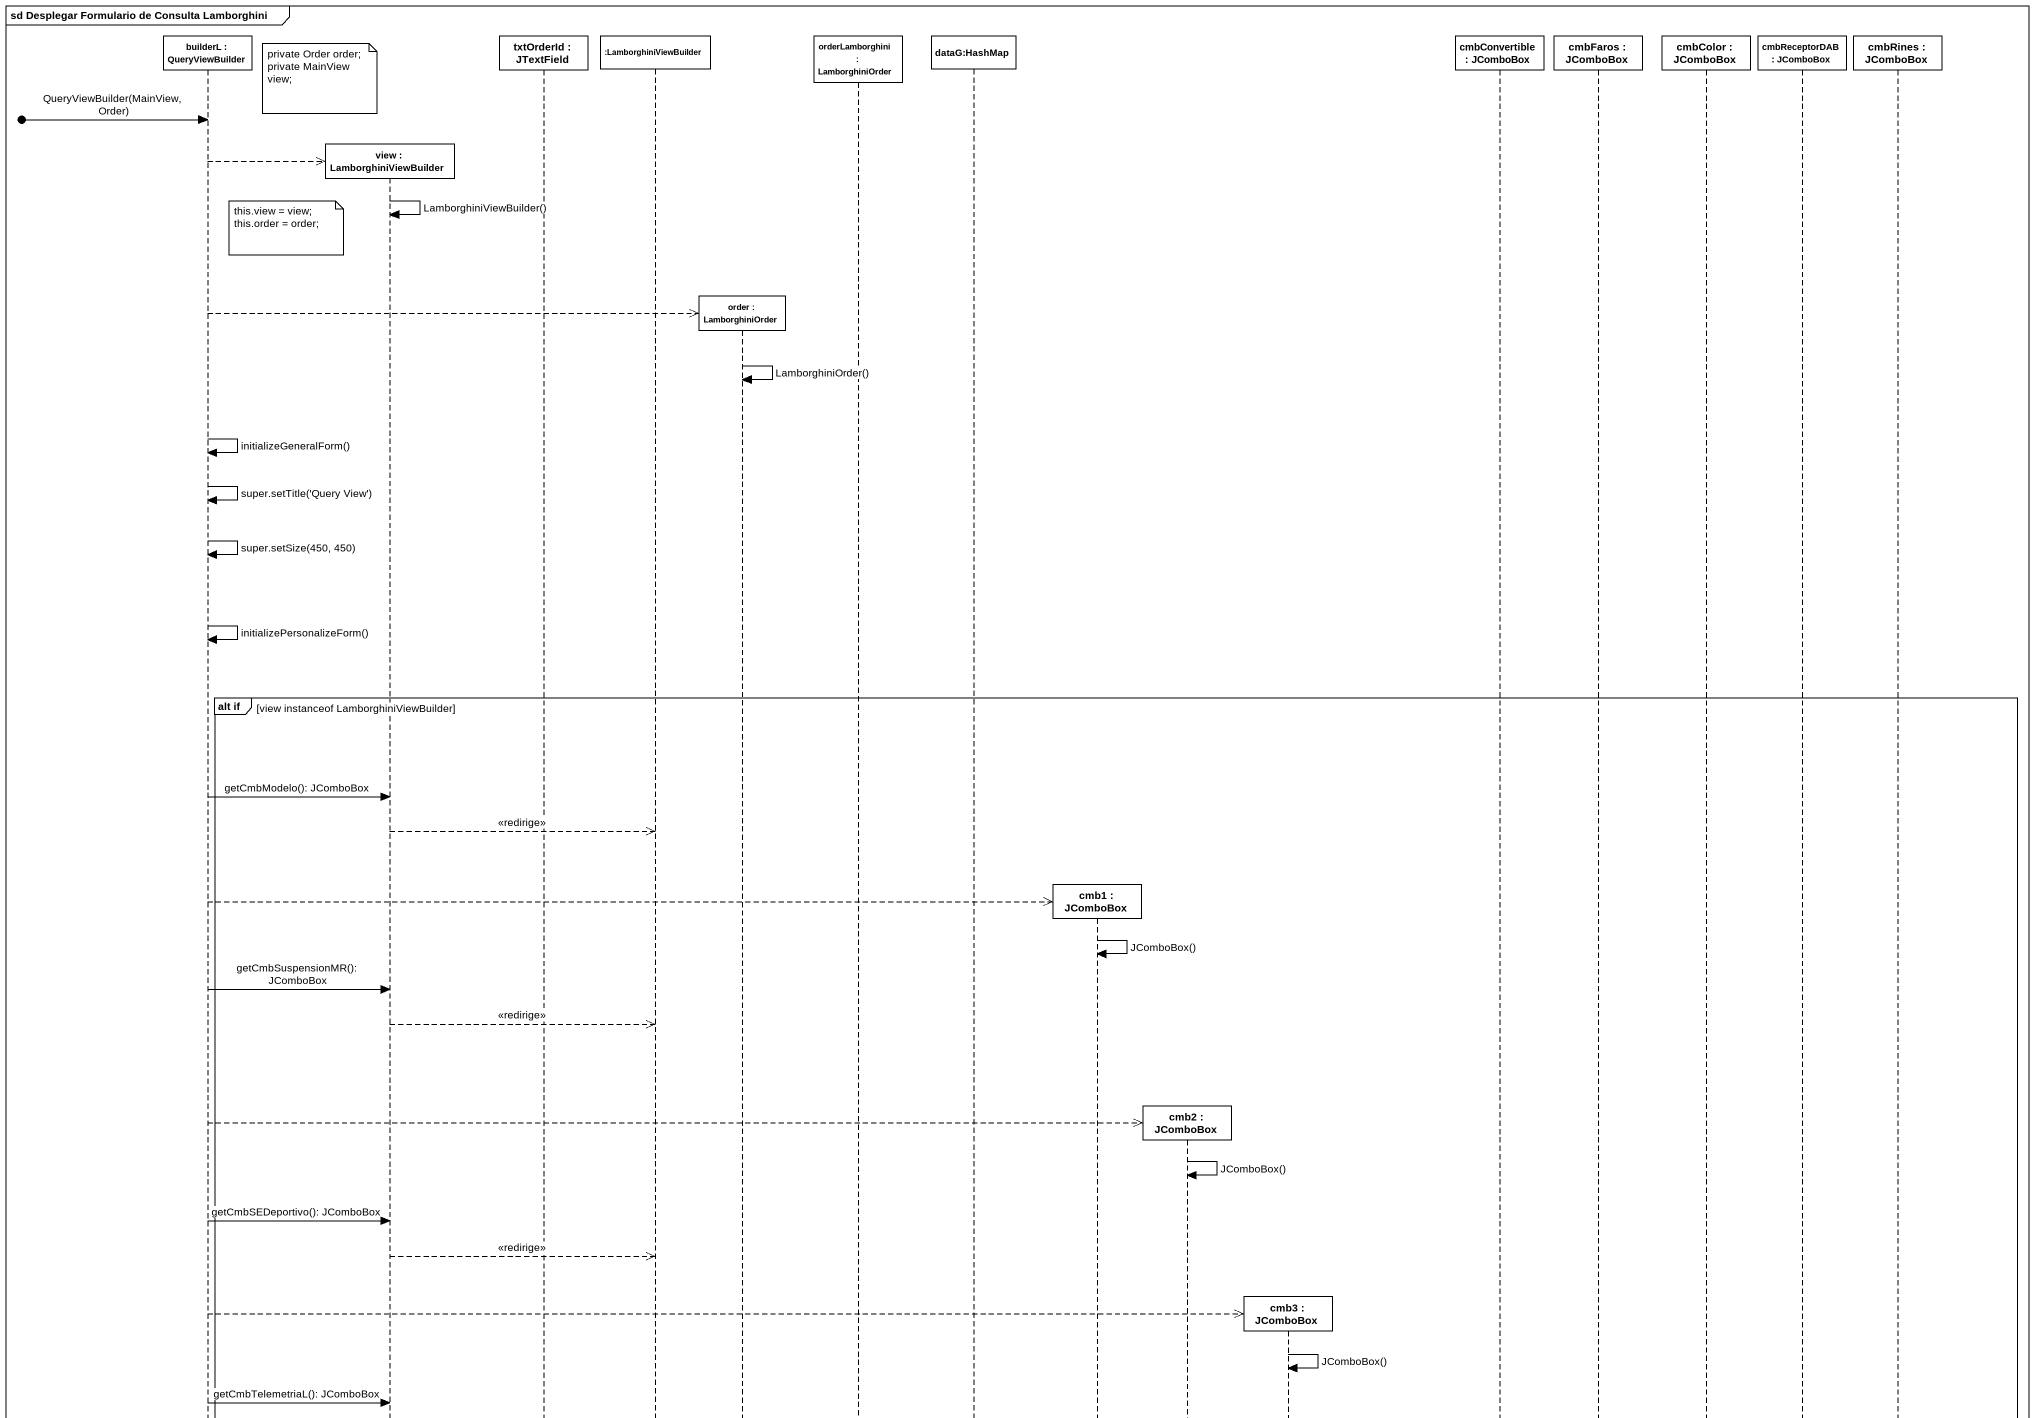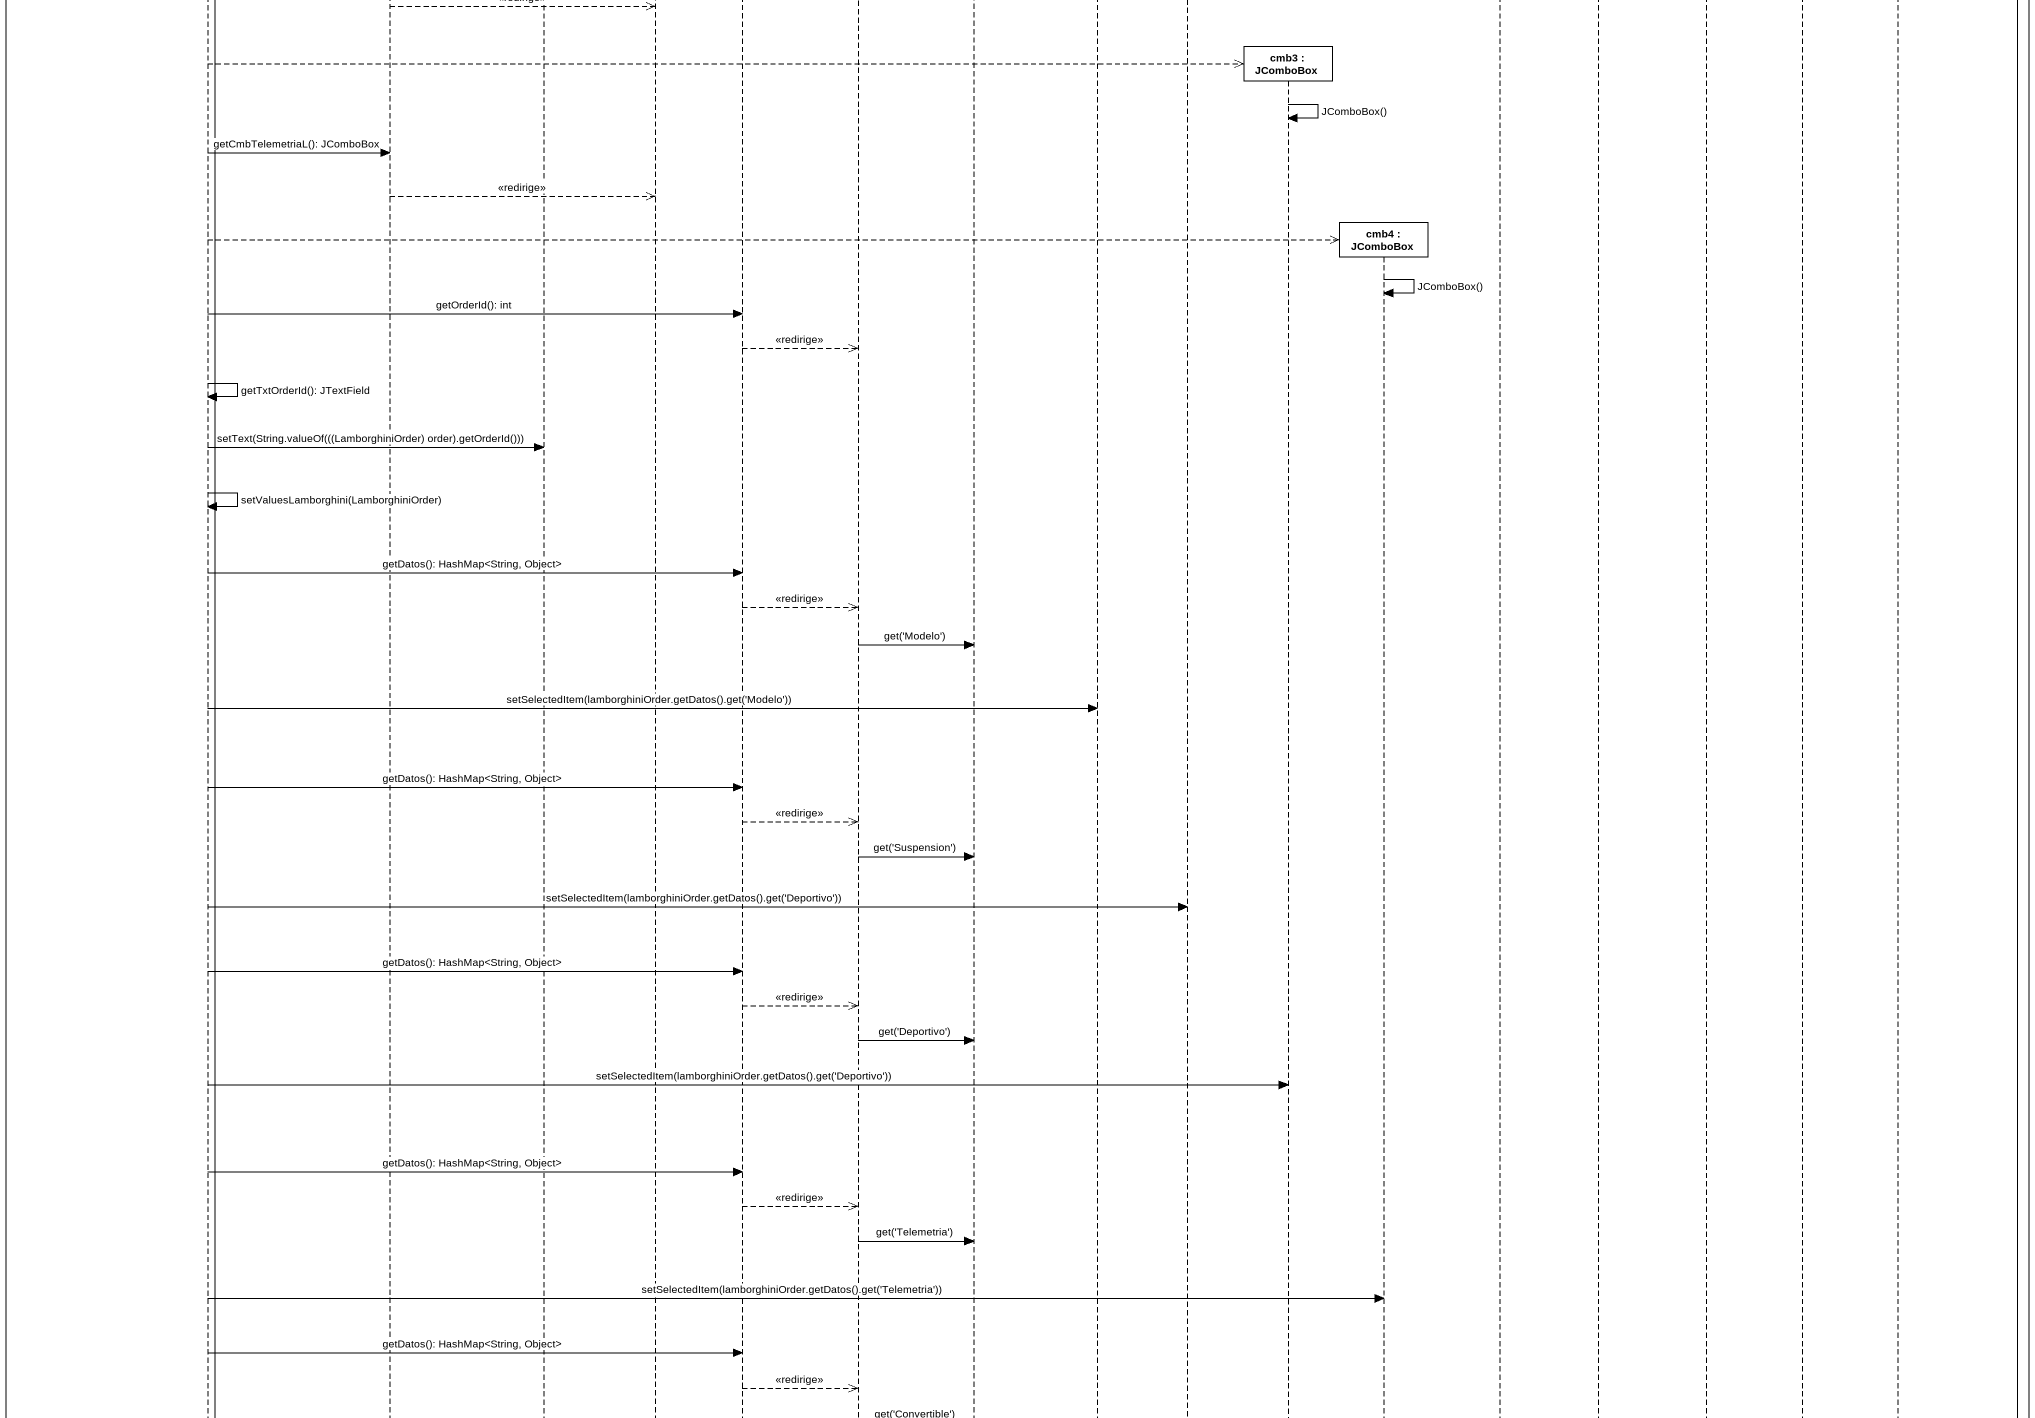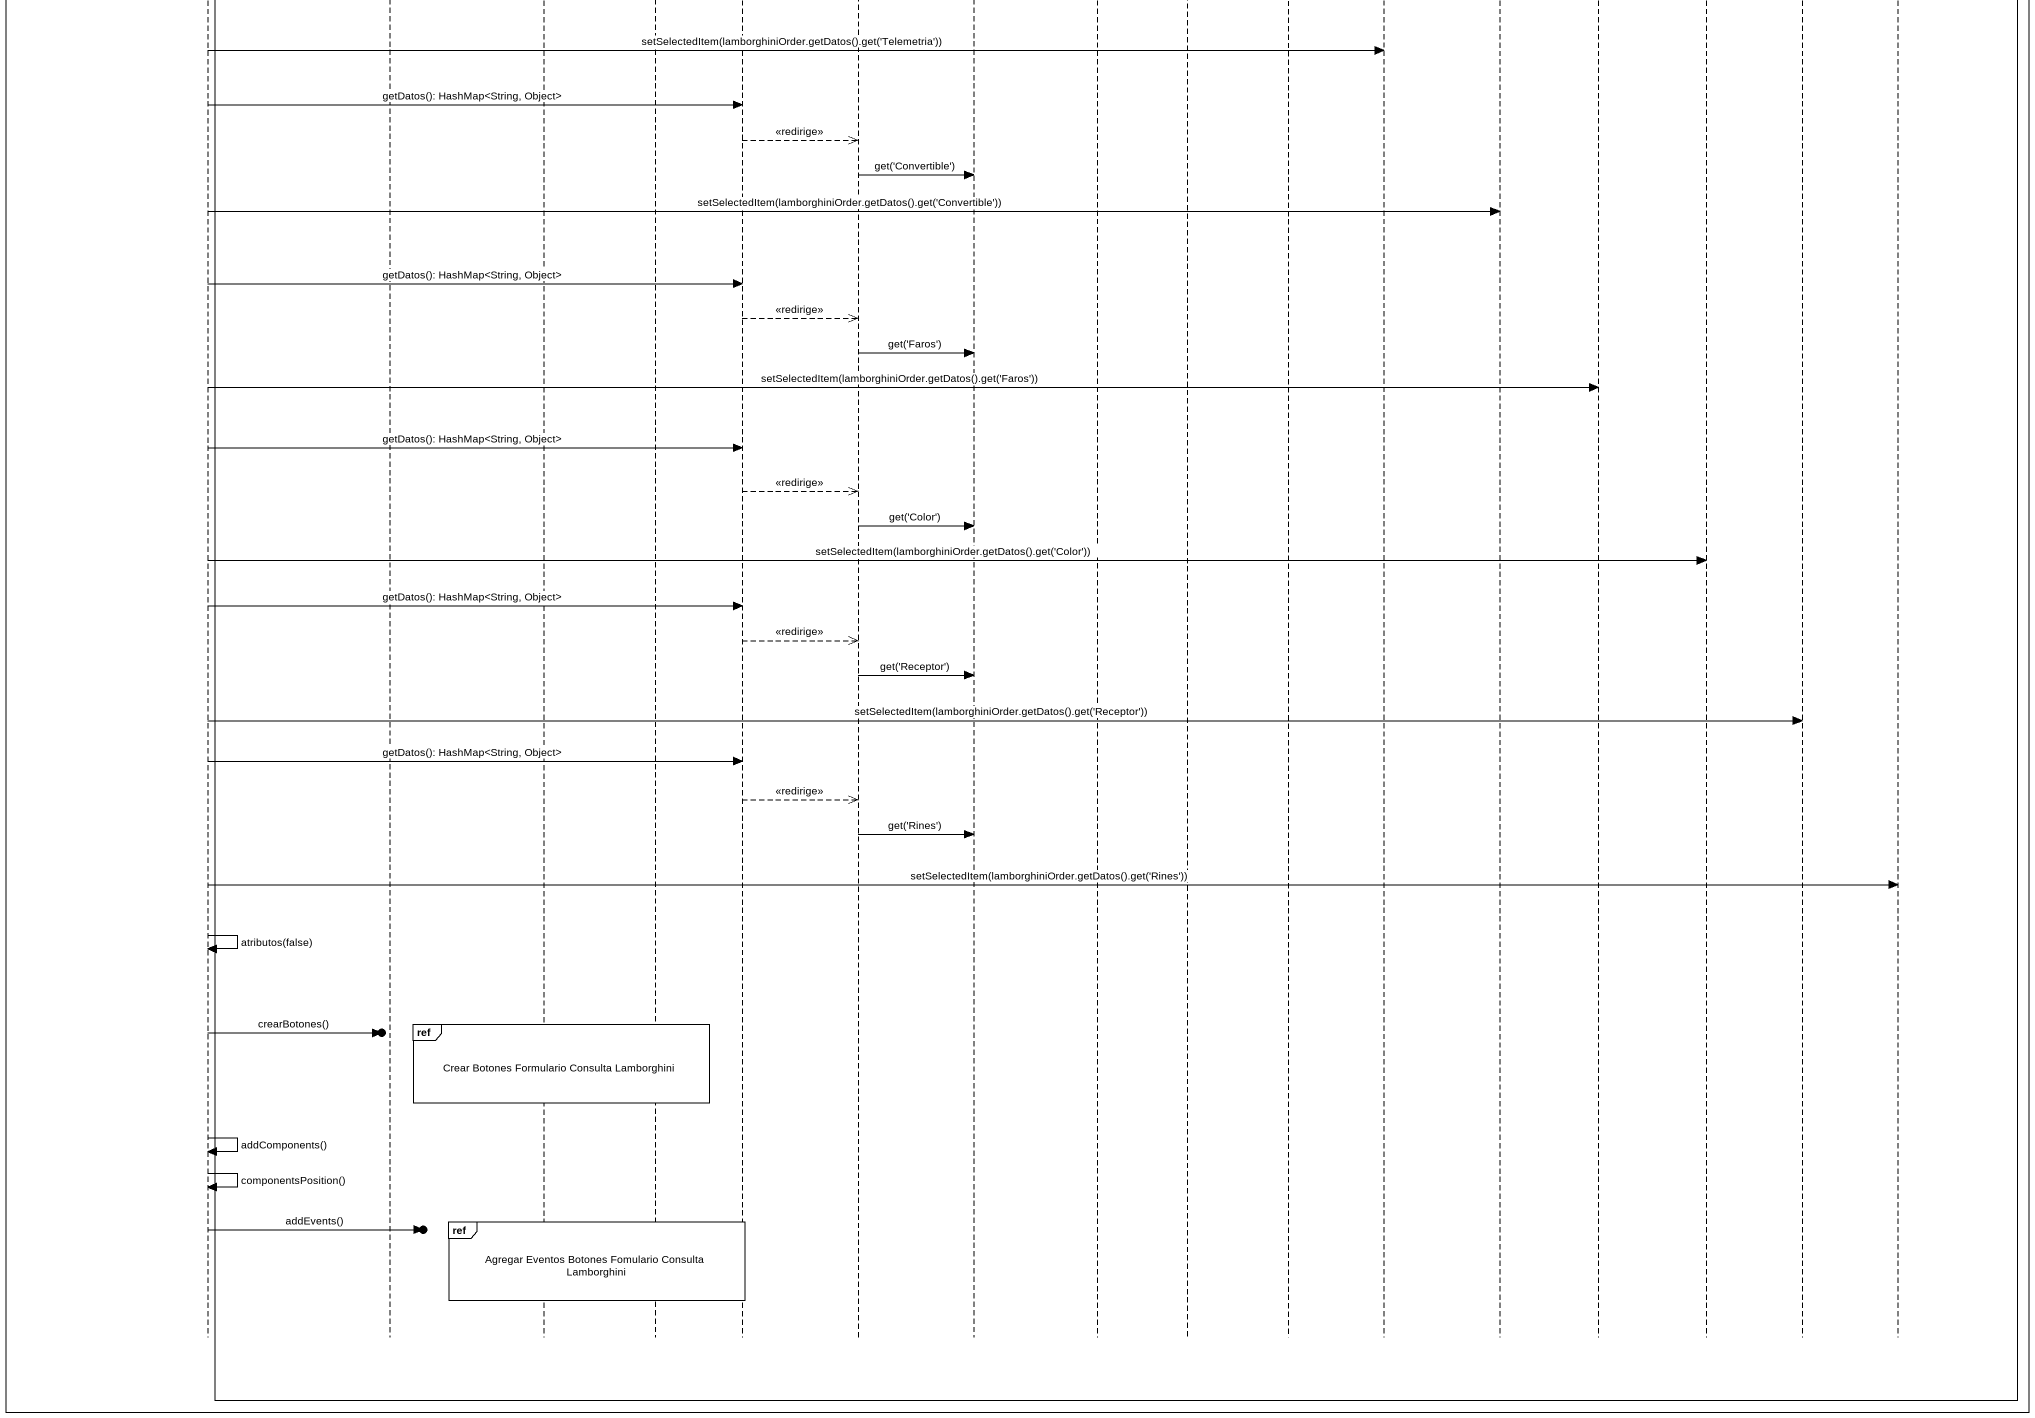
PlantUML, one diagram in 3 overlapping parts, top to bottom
@startuml
mainframe sd Desplegar Formulario de Consulta Lamborghini
hide footbox
participant "builderL : QueryViewBuilder" as builderL
participant "view : LamborghiniViewBuilder" as view
participant "txtOrderId : JTextField" as txtOrderId
participant ":LamborghiniViewBuilder" as LamborghiniViewBuilder
participant "order : LamborghiniOrder" as order
participant "orderLamborghini : LamborghiniOrder" as orderLamborghini
participant "dataG:HashMap" as dataG_HashMap
participant "cmb1 : JComboBox" as cmb1
participant "cmb2 : JComboBox" as cmb2
participant "cmb3 : JComboBox" as cmb3
participant "cmb4 : JComboBox" as cmb4
participant "cmbConvertible : JComboBox" as cmbConvertible
participant "cmbFaros : JComboBox" as cmbFaros
participant "cmbColor : JComboBox" as cmbColor
participant "cmbReceptorDAB : JComboBox" as cmbReceptorDAB
participant "cmbRines : JComboBox" as cmbRines

note left of view
  private Order order;
  private MainView view;
end note
[o-> builderL : QueryViewBuilder(MainView, Order)
builderL -->> view **
view -> view : LamborghiniViewBuilder()
note right of builderL
  this.view = view;
  this.order = order;
end note
builderL -->> order **
order -> order : LamborghiniOrder()
builderL -> builderL : initializeGeneralForm()
builderL -> builderL : super.setTitle('Query View')
builderL -> builderL : super.setSize(450, 450)
builderL -> builderL : initializePersonalizeForm()
group alt if [view instanceof LamborghiniViewBuilder]
  builderL -> view : getCmbModelo(): JComboBox
  view -->> LamborghiniViewBuilder : <<redirige>>
  builderL -->> cmb1 **
  cmb1 -> cmb1 : JComboBox()
  builderL -> view : getCmbSuspensionMR(): JComboBox
  view -->> LamborghiniViewBuilder : <<redirige>>
  builderL -->> cmb2 **
  cmb2 -> cmb2 : JComboBox()
  builderL -> view : getCmbSEDeportivo(): JComboBox
  view -->> LamborghiniViewBuilder : <<redirige>>
  builderL -->> cmb3 **
  cmb3 -> cmb3 : JComboBox()
  builderL -> view : getCmbTelemetriaL(): JComboBox
  view -->> LamborghiniViewBuilder : <<redirige>>
  builderL -->> cmb4 **
  cmb4 -> cmb4 : JComboBox()
  builderL -> order : getOrderId(): int
  order -->> orderLamborghini : <<redirige>>
  builderL -> builderL : getTxtOrderId(): JTextField
  builderL -> txtOrderId : setText(String.valueOf(((LamborghiniOrder) order).getOrderId()))
  builderL -> builderL : setValuesLamborghini(LamborghiniOrder)
  builderL -> order : getDatos(): HashMap<String, Object>
  order -->> orderLamborghini : <<redirige>>
  orderLamborghini -> dataG_HashMap : get('Modelo')
  builderL -> cmb1 : setSelectedItem(lamborghiniOrder.getDatos().get('Modelo'))
  builderL -> order : getDatos(): HashMap<String, Object>
  order -->> orderLamborghini : <<redirige>>
  orderLamborghini -> dataG_HashMap : get('Suspension')
  builderL -> cmb2 : setSelectedItem(lamborghiniOrder.getDatos().get('Deportivo'))
  builderL -> order : getDatos(): HashMap<String, Object>
  order -->> orderLamborghini : <<redirige>>
  orderLamborghini -> dataG_HashMap : get('Deportivo')
  builderL -> cmb3 : setSelectedItem(lamborghiniOrder.getDatos().get('Deportivo'))
  builderL -> order : getDatos(): HashMap<String, Object>
  order -->> orderLamborghini : <<redirige>>
  orderLamborghini -> dataG_HashMap : get('Telemetria')
  builderL -> cmb4 : setSelectedItem(lamborghiniOrder.getDatos().get('Telemetria'))
  builderL -> order : getDatos(): HashMap<String, Object>
  order -->> orderLamborghini : <<redirige>>
  orderLamborghini -> dataG_HashMap : get('Convertible')
  builderL -> cmbConvertible : setSelectedItem(lamborghiniOrder.getDatos().get('Convertible'))
  builderL -> order : getDatos(): HashMap<String, Object>
  order -->> orderLamborghini : <<redirige>>
  orderLamborghini -> dataG_HashMap : get('Faros')
  builderL -> cmbFaros : setSelectedItem(lamborghiniOrder.getDatos().get('Faros'))
  builderL -> order : getDatos(): HashMap<String, Object>
  order -->> orderLamborghini : <<redirige>>
  orderLamborghini -> dataG_HashMap : get('Color')
  builderL -> cmbColor : setSelectedItem(lamborghiniOrder.getDatos().get('Color'))
  builderL -> order : getDatos(): HashMap<String, Object>
  order -->> orderLamborghini : <<redirige>>
  orderLamborghini -> dataG_HashMap : get('Receptor')
  builderL -> cmbReceptorDAB : setSelectedItem(lamborghiniOrder.getDatos().get('Receptor'))
  builderL -> order : getDatos(): HashMap<String, Object>
  order -->> orderLamborghini : <<redirige>>
  orderLamborghini -> dataG_HashMap : get('Rines')
  builderL -> cmbRines : setSelectedItem(lamborghiniOrder.getDatos().get('Rines'))
  builderL -> builderL : atributos(false)
  ref over txtOrderId, LamborghiniViewBuilder : Crear Botones Formulario Consulta Lamborghini
  builderL ->o] : crearBotones()
  builderL -> builderL : addComponents()
  builderL -> builderL : componentsPosition()
  ref over txtOrderId, LamborghiniViewBuilder, order : Agregar Eventos Botones Fomulario Consulta Lamborghini
  builderL ->o] : addEvents()
end
@enduml
